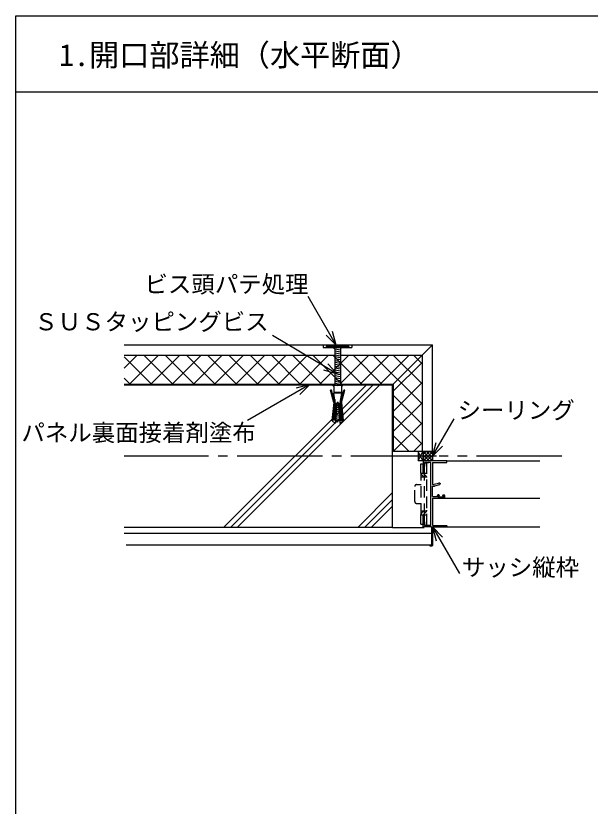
# Model space of a CAD drawing. Units: millimetres, scale not verified. Extents: x 3821 to 7821, y 4568 to 7368.
# Drawn here: x 3821 to 4426, y 6535 to 7368 of the extents above; entities that cross this region are included whole.
import ezdxf
from ezdxf.enums import TextEntityAlignment as Align

# ---------------------------------------------------------------- set-up
doc = ezdxf.new("R2010")
doc.units = ezdxf.units.MM
doc.header["$LTSCALE"] = 10
doc.linetypes.add('CHAIN2', pattern=[12, 9, -1, 1, -1])
doc.linetypes.add('DASHED1', pattern=[1.8, 1.2, -0.6])
for name, color, linetype in [('0-0', 7, 'Continuous'), ('2-1', 7, 'Continuous'), ('2-2', 4, 'Continuous')]:
    doc.layers.add(name, color=color, linetype=linetype)
doc.styles.add('ＭＳ ゴシック', font='')
doc.styles.get('ＭＳ ゴシック').set_extended_font_data('MS Gothic')

msp = doc.modelspace()

# ---------------------------------------------------------------- linework, layer by layer
at = {"layer": '0-0', "color": 2}
for p, q in [((3820.85, 4568.18), (3820.85, 7368.18)), ((3820.85, 7368.18), (7820.85, 7368.18))]:
    msp.add_line(p, q, dxfattribs=at)
at = {"layer": '0-0'}
msp.add_line((3820.85, 7288.18), (7820.85, 7288.18), dxfattribs=at)
at = {"layer": '2-1'}
for p, q in [((4158.43, 7020.96), (4128.8, 7072.29)), ((4158.43, 7020.96), (4147.82, 7031.57)), ((4158.43, 7020.96), (4154.55, 7035.45)), ((4159.92, 6990.57), (4091.32, 7031.24)), ((3935.16, 7021.5), (4259.83, 7021.5)), ((4144.83, 7021.5), (4144.83, 7018.5)), ((4144.83, 7018.5), (4174.83, 7018.5)), ((4147.83, 7019.5), (4147.83, 7018.5)), ((4171.83, 7019.5), (4147.83, 7019.5)), ((4171.83, 7018.5), (4147.83, 7018.5)), ((4153.83, 7020), (4154.33, 7019.5)), ((4165.83, 7020), (4153.83, 7020)), ((4155.33, 7018.5), (4156.83, 7017)), ((4156.83, 7017), (4156.83, 6978.5)), ((4156.83, 7017), (4162.83, 7015.94)), ((4156.83, 7015), (4162.83, 7013.94)), ((4164.33, 7018.5), (4162.83, 7017)), ((4162.83, 7017), (4162.83, 6978.5)), ((4165.83, 7020), (4165.33, 7019.5)), ((4171.83, 7019.5), (4171.83, 7018.5)), ((4174.83, 7021.5), (4174.83, 7018.5)), ((4259.83, 7021.5), (4218.33, 6980)), ((4259.83, 6909), (4259.83, 7021.5)), ((3935.16, 7010.5), (4156.83, 7010.5)), ((3935.16, 6996.82), (3948.83, 7010.5)), ((3935.16, 7008.65), (3963.81, 6980)), ((3940.73, 6980), (3971.23, 7010.5)), ((3955.71, 7010.5), (3986.21, 6980)), ((3963.13, 6980), (3993.63, 7010.5)), ((3978.11, 7010.5), (4008.61, 6980)), ((3985.53, 6980), (4016.03, 7010.5)), ((4000.51, 7010.5), (4031.01, 6980)), ((4007.93, 6980), (4038.43, 7010.5)), ((4022.91, 7010.5), (4053.41, 6980)), ((4030.33, 6980), (4060.83, 7010.5)), ((4045.31, 7010.5), (4075.81, 6980)), ((4052.73, 6980), (4083.23, 7010.5)), ((4067.71, 7010.5), (4098.21, 6980)), ((4075.13, 6980), (4105.63, 7010.5)), ((4090.11, 7010.5), (4120.61, 6980)), ((4097.53, 6980), (4128.03, 7010.5)), ((4112.51, 7010.5), (4143.01, 6980)), ((4119.93, 6980), (4150.43, 7010.5)), ((4133.72, 7010.5), (4164.22, 6980)), ((4141.15, 6980), (4171.65, 7010.5)), ((4154.94, 7010.5), (4185.44, 6980)), ((4156.83, 7013), (4162.83, 7011.94)), ((4156.83, 7011), (4162.83, 7009.94)), ((4156.83, 7009), (4162.83, 7007.94)), ((4156.83, 7007), (4162.83, 7005.94)), ((4162.36, 6980), (4192.86, 7010.5)), ((4162.83, 7010.5), (4248.83, 7010.5)), ((4176.15, 7010.5), (4206.65, 6980)), ((4183.57, 6980), (4214.07, 7010.5)), ((4197.36, 7010.5), (4248.83, 6959.04)), ((4204.79, 6980), (4235.29, 7010.5)), ((4218.57, 7010.5), (4248.83, 6980.25)), ((4239.79, 7010.5), (4248.83, 7001.46)), ((4248.83, 7010.5), (4248.83, 6909)), ((4159.92, 6990.57), (4149.44, 7001.3)), ((4156.83, 7005), (4162.83, 7003.94)), ((4156.83, 7003), (4162.83, 7001.94)), ((4156.83, 7001), (4162.83, 6999.94)), ((4156.83, 6999), (4162.83, 6997.94)), ((4218.83, 6972.83), (4248.83, 7002.83)), ((4159.92, 6990.57), (4145.48, 6994.62)), ((4156.83, 6997), (4162.83, 6995.94)), ((4156.83, 6995), (4162.83, 6993.94)), ((4156.83, 6993), (4162.83, 6991.94)), ((4156.83, 6991), (4162.83, 6989.94)), ((3935.16, 6986.25), (3941.41, 6980)), ((4156.83, 6989), (4162.83, 6987.94)), ((4156.83, 6987), (4162.83, 6985.94)), ((4156.83, 6985), (4162.83, 6983.94)), ((4156.83, 6983), (4162.83, 6981.94)), ((4218.83, 6951.61), (4248.83, 6981.61)), ((3935.16, 6980), (4156.83, 6980)), ((4217.83, 6979), (3935.16, 6979)), ((4189.84, 6979), (4039.84, 6829)), ((4196.91, 6979), (4046.91, 6829)), ((4203.98, 6979), (4053.98, 6829)), ((4130.72, 6979.55), (4065.09, 6941.65)), ((4130.72, 6979.55), (4116.23, 6975.67)), ((4130.72, 6979.55), (4120.11, 6968.94)), ((4153.29, 6973.76), (4152.33, 6973.5)), ((4155.83, 6960.5), (4152.33, 6973.5)), ((4156.86, 6960.5), (4153.29, 6973.76)), ((4155.83, 6977.5), (4154.83, 6978.5)), ((4164.83, 6978.5), (4154.83, 6978.5)), ((4155.83, 6977.5), (4155.83, 6970.5)), ((4156.83, 6981), (4162.83, 6979.94)), ((4156.83, 6979), (4159.66, 6978.5)), ((4162.79, 6960.5), (4166.36, 6973.76)), ((4162.83, 6980), (4218.83, 6980)), ((4164.83, 6978.5), (4163.83, 6977.5)), ((4163.83, 6977.5), (4163.83, 6970.5)), ((4163.83, 6960.5), (4167.33, 6973.5)), ((4167.33, 6973.5), (4166.36, 6973.76)), ((4217.83, 6829), (4217.83, 6979)), ((4218.83, 6909), (4218.83, 6980)), ((4163.83, 6971), (4155.83, 6971)), ((4163.83, 6970.5), (4155.83, 6970.5)), ((4157.33, 6960.5), (4155.83, 6970.5)), ((4163.83, 6970.5), (4162.33, 6960.5)), ((4218.83, 6967.82), (4248.83, 6937.82)), ((4155.83, 6960.5), (4153.83, 6941.5)), ((4158.97, 6956.52), (4155.45, 6956.89)), ((4159.06, 6957.51), (4155.55, 6957.88)), ((4159.15, 6958.51), (4155.67, 6958.87)), ((4159.24, 6959.5), (4155.76, 6959.87)), ((4156.83, 6963.83), (4156.83, 6960.63)), ((4157.33, 6960.5), (4156.86, 6960.5)), ((4159.33, 6960.5), (4157.33, 6938.5)), ((4159.06, 6957.61), (4160.62, 6957.33)), ((4159.24, 6959.57), (4160.43, 6959.37)), ((4160.33, 6960.5), (4159.33, 6960.5)), ((4160.33, 6960.5), (4162.33, 6938.5)), ((4160.42, 6959.5), (4163.89, 6959.87)), ((4160.51, 6958.51), (4163.98, 6958.87)), ((4160.6, 6957.51), (4164.1, 6957.88)), ((4160.69, 6956.52), (4164.21, 6956.89)), ((4162.79, 6960.5), (4162.33, 6960.5)), ((4162.83, 6963.83), (4162.83, 6960.63)), ((4163.83, 6960.5), (4165.83, 6941.5)), ((4218.83, 6930.4), (4248.83, 6960.4)), ((4158.24, 6948.55), (4154.61, 6948.93)), ((4158.33, 6949.55), (4154.71, 6949.93)), ((4158.42, 6950.54), (4154.82, 6950.92)), ((4158.51, 6951.54), (4154.92, 6951.92)), ((4158.6, 6952.53), (4155.03, 6952.91)), ((4158.69, 6953.53), (4155.13, 6953.9)), ((4158.78, 6954.53), (4155.24, 6954.9)), ((4158.87, 6955.52), (4155.34, 6955.89)), ((4158.35, 6949.73), (4161.35, 6949.2)), ((4158.53, 6951.7), (4161.17, 6951.24)), ((4158.71, 6953.67), (4160.98, 6953.27)), ((4158.89, 6955.64), (4160.8, 6955.3)), ((4160.78, 6955.52), (4164.31, 6955.89)), ((4160.87, 6954.53), (4164.42, 6954.9)), ((4160.96, 6953.53), (4164.52, 6953.9)), ((4161.05, 6952.53), (4164.63, 6952.91)), ((4161.14, 6951.54), (4164.73, 6951.92)), ((4161.23, 6950.54), (4164.84, 6950.92)), ((4161.32, 6949.55), (4164.94, 6949.93)), ((4161.41, 6948.55), (4165.05, 6948.93)), ((4157.33, 6938.5), (4153.83, 6941.5)), ((4157.61, 6941.58), (4153.88, 6941.97)), ((4157.7, 6942.57), (4153.98, 6942.97)), ((4157.79, 6943.57), (4154.09, 6943.96)), ((4157.88, 6944.57), (4154.19, 6944.95)), ((4157.97, 6945.56), (4154.3, 6945.95)), ((4158.06, 6946.56), (4154.4, 6946.94)), ((4158.15, 6947.55), (4154.5, 6947.94)), ((4159.85, 6939.96), (4157.79, 6943.54)), ((4157.81, 6943.83), (4161.65, 6943.15)), ((4157.99, 6945.8), (4161.72, 6945.14)), ((4158.17, 6947.76), (4161.54, 6947.17)), ((4159.83, 6940), (4161.87, 6943.54)), ((4161.5, 6947.55), (4165.15, 6947.94)), ((4161.59, 6946.56), (4165.25, 6946.94)), ((4161.69, 6945.56), (4165.36, 6945.95)), ((4161.78, 6944.57), (4165.46, 6944.95)), ((4161.87, 6943.57), (4165.57, 6943.96)), ((4161.96, 6942.57), (4165.67, 6942.97)), ((4162.05, 6941.58), (4165.78, 6941.97)), ((4162.33, 6938.5), (4165.83, 6941.5)), ((4218.83, 6946.61), (4248.83, 6916.61)), ((4259.83, 6904), (4282.65, 6943.54)), ((4218.83, 6909.19), (4248.83, 6939.19)), ((4218.83, 6925.4), (4235.22, 6909)), ((4239.85, 6909), (4248.83, 6917.98)), ((4259.83, 6904), (4263.71, 6918.49)), ((4259.83, 6909), (4218.83, 6909)), ((4244.83, 6909), (4244.83, 6899)), ((4244.83, 6899), (4249.83, 6909)), ((4249.83, 6905.55), (4253.28, 6909)), ((4249.83, 6902.01), (4256.82, 6909)), ((4250, 6909), (4259.83, 6899.18)), ((4250.35, 6899), (4259.83, 6908.47)), ((4253.54, 6909), (4259.83, 6902.71)), ((4257.08, 6909), (4259.83, 6906.25)), ((4259.83, 6904), (4270.43, 6914.61)), ((4259.83, 6909), (4259.83, 6899)), ((4274.83, 6899), (4244.83, 6899)), ((4249.83, 6905.64), (4256.47, 6899)), ((4249.83, 6902.11), (4252.93, 6899)), ((4250.26, 6899), (4249.96, 6898.7)), ((4249.96, 6898.7), (4249.96, 6896.22)), ((4253.89, 6899), (4259.83, 6904.94)), ((4257.42, 6899), (4259.83, 6901.4)), ((4274.83, 6897.36), (4274.83, 6899)), ((4274.83, 6899), (4372.84, 6899)), ((4249.96, 6896.22), (4249.96, 6895.82)), ((4249.96, 6893.53), (4249.96, 6895.82)), ((4249.96, 6893.53), (4250.46, 6893.03)), ((4251.11, 6893.03), (4250.46, 6893.03)), ((4251.11, 6893.03), (4251.6, 6893.53)), ((4253.74, 6897.36), (4254.14, 6897.36)), ((4254.74, 6897.36), (4254.14, 6897.36)), ((4254.74, 6897.36), (4255.13, 6897.36)), ((4255.73, 6897.36), (4255.13, 6897.36)), ((4255.73, 6897.36), (4256.13, 6897.36)), ((4259.91, 6897.36), (4274.83, 6897.36)), ((4266.08, 6875.36), (4261.68, 6874.19)), ((4267.13, 6873.94), (4261.9, 6872.55)), ((4266.08, 6875.63), (4266.08, 6875.36)), ((4267.57, 6875.63), (4266.08, 6875.63)), ((4267.87, 6875.33), (4267.57, 6875.63)), ((4267.87, 6875.33), (4267.87, 6874.9)), ((4217.83, 6865.57), (4181.26, 6829)), ((4259.91, 6872.55), (4261.9, 6872.55)), ((4259.91, 6861.41), (4259.91, 6872.55)), ((4217.83, 6858.5), (4188.33, 6829)), ((4259.91, 6861.41), (4264.88, 6861.41)), ((4259.91, 6859.77), (4272.34, 6859.77)), ((4264.88, 6862.1), (4264.88, 6861.41)), ((4266.67, 6863.1), (4265.88, 6863.1)), ((4266.17, 6862.2), (4265.88, 6861.9)), ((4265.88, 6860.86), (4265.88, 6861.9)), ((4271.84, 6860.86), (4265.88, 6860.86)), ((4266.87, 6862.2), (4266.17, 6862.2)), ((4267.17, 6862.6), (4266.67, 6863.1)), ((4266.87, 6862.2), (4267.17, 6862.5)), ((4267.17, 6862.6), (4267.17, 6862.5)), ((4271.05, 6863.1), (4270.55, 6862.6)), ((4270.55, 6862.6), (4270.55, 6862.5)), ((4270.55, 6862.5), (4270.85, 6862.2)), ((4270.85, 6862.2), (4271.55, 6862.2)), ((4271.05, 6863.1), (4271.84, 6863.1)), ((4271.84, 6861.9), (4271.55, 6862.2)), ((4271.84, 6860.86), (4271.84, 6861.9)), ((4272.34, 6859.77), (4272.84, 6860.26)), ((4272.34, 6859.77), (4372.84, 6859.77)), ((4272.84, 6860.26), (4272.84, 6862.1)), ((4217.83, 6851.43), (4195.4, 6829)), ((4250.46, 6835.35), (4249.96, 6834.85)), ((4249.96, 6834.85), (4249.96, 6832.56)), ((4249.96, 6832.56), (4249.96, 6832.17)), ((4249.96, 6829.68), (4249.96, 6832.17)), ((4251.11, 6835.35), (4250.46, 6835.35)), ((4251.6, 6834.85), (4251.11, 6835.35)), ((4251.6, 6834.85), (4251.6, 6831.02)), ((4217.83, 6829), (3935.16, 6829)), ((4217.83, 6829), (4251.09, 6829)), ((4249.96, 6829.68), (4250.26, 6829.38)), ((4258.72, 6829.38), (4250.26, 6829.38)), ((4258.27, 6831.02), (4251.6, 6831.02)), ((4258.72, 6829.38), (4258.72, 6810.39)), ((4259.91, 6829.38), (4259.91, 6809.79)), ((4259.91, 6829.38), (4274.53, 6829.38)), ((4259.91, 6829.38), (4288.27, 6780.27)), ((4259.91, 6829.38), (4263.79, 6814.89)), ((4259.91, 6829.38), (4270.52, 6818.77)), ((4274.83, 6830.72), (4274.53, 6831.02)), ((4274.53, 6829.38), (4274.83, 6829.68)), ((4274.53, 6829.38), (4372.84, 6829.38)), ((4274.83, 6830.72), (4274.83, 6829.68)), ((4258.72, 6822.38), (3935.16, 6822.38)), ((4256.93, 6810.38), (3937.09, 6810.38)), ((4256.93, 6810.39), (4256.93, 6809.49)), ((4258.72, 6810.39), (4256.93, 6810.39)), ((4256.93, 6809.49), (4259.61, 6809.49)), ((4259.61, 6809.49), (4259.91, 6809.79))]:
    msp.add_line(p, q, dxfattribs=at)
at = {"layer": '2-1', "linetype": 'CHAIN2'}
for p, q in [((4263.92, 6904), (3935.16, 6904)), ((4396.27, 6904), (4266.83, 6904))]:
    msp.add_line(p, q, dxfattribs=at)
at = {"layer": '2-1', "linetype": 'DASHED1'}
for p, q in [((4247.68, 6896.02), (4249.96, 6896.02)), ((4247.68, 6886), (4247.68, 6896.02)), ((4249.96, 6886.12), (4249.96, 6896.02)), ((4251.6, 6897.01), (4253.89, 6897.01)), ((4248.07, 6842.31), (4248.07, 6886.07)), ((4248.07, 6886.07), (4253.89, 6886.07)), ((4248.07, 6882.09), (4253.89, 6882.09)), ((4251.6, 6881.25), (4248.26, 6884.59)), ((4250.02, 6886.07), (4249.96, 6886.12)), ((4253.46, 6882.63), (4250.02, 6886.07)), ((4243.1, 6874.14), (4248.07, 6874.14)), ((4241.11, 6856.23), (4241.11, 6872.15)), ((4243.1, 6854.25), (4248.07, 6854.25)), ((4247.68, 6832.36), (4247.68, 6842.38)), ((4248.07, 6846.29), (4253.89, 6846.29)), ((4248.07, 6842.31), (4253.89, 6842.31)), ((4248.26, 6843.79), (4251.6, 6847.13)), ((4249.96, 6842.26), (4250.02, 6842.31)), ((4249.96, 6832.36), (4249.96, 6842.26)), ((4250.02, 6842.31), (4253.46, 6845.75)), ((4251.6, 6831.37), (4251.6, 6842.31)), ((4247.68, 6832.36), (4249.96, 6832.36))]:
    msp.add_line(p, q, dxfattribs=at)
at = {"layer": '2-1'}
for points in [[(4249.83, 6909), (4249.83, 6899), (4244.83, 6909)], [(4253.74, 6897.36), (4251.6, 6897.36), (4251.6, 6893.53)], [(4258.27, 6831.02), (4258.27, 6897.36), (4256.13, 6897.36)], [(4259.91, 6897.36), (4259.91, 6874.19), (4261.68, 6874.19)], [(4259.91, 6859.77), (4259.91, 6831.02), (4274.53, 6831.02)]]:
    msp.add_lwpolyline(points, dxfattribs=at)
at = {"layer": '2-1', "linetype": 'DASHED1'}
for points in [[(4251.6, 6831.37), (4253.89, 6831.37), (4253.89, 6897.01)], [(4251.6, 6842.31), (4251.6, 6886.07), (4251.6, 6897.01)]]:
    msp.add_lwpolyline(points, dxfattribs=at)
for centre, start, end in [((4249.66, 6886), 180, 216.86989), ((4249.66, 6886), 216.86989, 225), ((4251.9, 6881.37), 0, 45), ((4243.1, 6872.15), 90, 180), ((4243.1, 6856.23), 180, 270), ((4249.66, 6842.38), 143.1301, 180), ((4249.66, 6842.38), 135, 143.1301), ((4251.9, 6847.01), 314.99998, 0)]:
    msp.add_arc(centre, 1.99, start, end, dxfattribs=at)
at = {"layer": '2-1'}
for centre, start, end in [((4266.87, 6874.9), 284.9303, 0), ((4265.88, 6862.1), 90, 180), ((4271.84, 6862.1), 0, 90)]:
    msp.add_arc(centre, 0.995, start, end, dxfattribs=at)
at = {"layer": '2-2'}
msp.add_line((4159.83, 7018.56), (4159.83, 7018.44), dxfattribs=at)

# ---------------------------------------------------------------- texts
at = {"layer": '0-0', "style": 'ＭＳ ゴシック'}
msp.add_text('1.開口部詳細（水平断面）', height=23.28, dxfattribs=at).set_placement((3866.4, 7308.18), align=Align.BOTTOM_LEFT)
at = {"layer": '2-1', "style": 'ＭＳ ゴシック'}
for s, p in [('ビス頭パテ処理', (3956.46, 7070.83)), ('ＳＵＳタッピングビス', (3840.31, 7031.23)), ('シーリング', (4286.31, 6938)), ('パネル裏面接着剤塗布', (3826.8, 6914.31)), ('サッシ縦枠', (4290.85, 6772.37))]:
    msp.add_text(s, height=18.1, dxfattribs=at).set_placement(p, align=Align.BOTTOM_LEFT)

doc.saveas('drawing.dxf')
